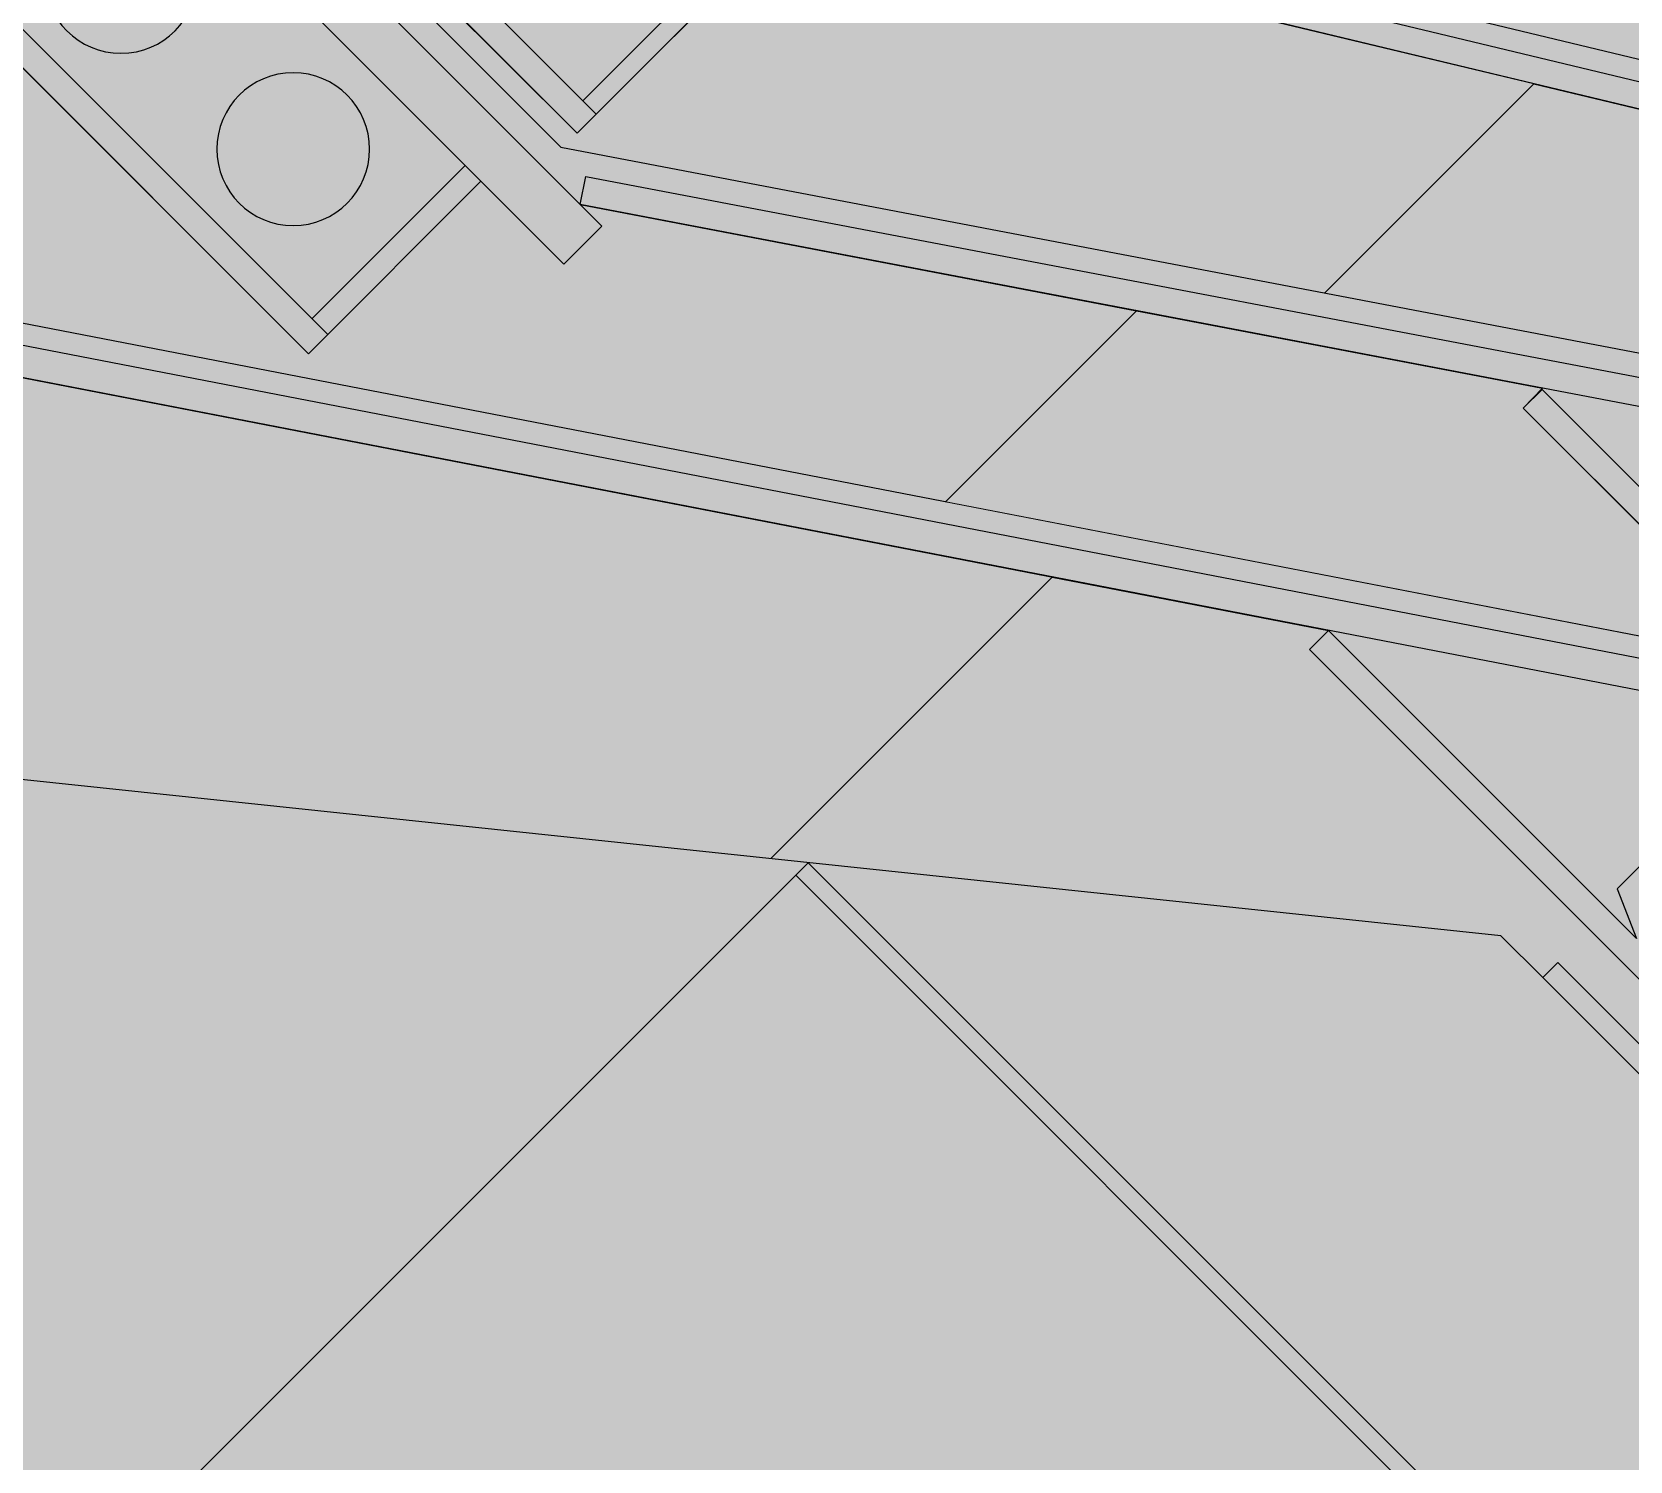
# Model space of a CAD drawing. Header units: millimetres. Extents: x -4300 to 16918, y -16722 to 12457.
# Drawn here: x 5753 to 6349, y 10875 to 11408 of the extents above; entities that cross this region are included whole.
import ezdxf
from ezdxf.enums import TextEntityAlignment as Align

# ---------------------------------------------------------------- set-up
doc = ezdxf.new("R2010")
doc.units = ezdxf.units.MM
doc.set_wipeout_variables(frame=1)
doc.layers.add('Техника KA-1300SL', color=250, linetype='Continuous')
doc.layers.add('Техника KA-1300SL Штрих', color=7, linetype='Continuous', true_color=0xffe79e)
doc.styles.add('arial', font='arial.ttf')

# ---------------------------------------------------------------- blocks, each defined once
blk = doc.blocks.new('KA-1300SL-20231013.110244')
at = {"color": 0, "linetype": 'ByBlock', "lineweight": -2, "transparency": 16777216}
blk.add_wipeout([(375.7105172820875, 2.000000000005457), (244.9999999999991, 59.09985754957415), (235, 59.09985754957415), (235, -834.9999999999927), (10800, -834.9999999999927), (10800, 2.000000000005457)], dxfattribs=at)
blk.add_wipeout([(235.0000000000001, -1100.0358827208324), (336.0986595006398, -1137.506702498634), (336.0986595006398, -1137.506702498634), (362.31247075146194, -1138.0578909556234), (383.2360157149091, -1122.256847471997), (389.87913094075793, -1096.8927640250251), (379.38748692588723, -1072.863758326202), (379.3874869258871, -1072.863758326202), (235.0000000000001, -916.4977650065041), (235.0000000000001, 65.00000000000045), (229.0000000000001, 65.00000000000773), (20, 109.99999999999363), (-136, 110.00000000000819), (-136, 110.00000000000819), (-145.56708580912846, 108.0969883127882), (-153.6776695296652, 102.67766952966804), (-159.0969883127832, 94.56708580912937), (-161.0000000000001, 85.00000000000045), (-161.0000000000001, -1210.3550608977162), (-321.8488701025344, -1238.7170565132687), (-319.7650919706647, -1250.5347495500969), (-306.3224661419662, -1248.1644519242723), (-258.5692172835551, -1518.9865840026246), (-272.01184311199177, -1521.356881627747), (-269.9280649799912, -1533.174574664466), (-136.97901832360367, -1509.7320706789028), (-138.020907389684, -1503.8232241608453), (48.24448814801883, -1470.9796093552204), (48.24448814801883, -1470.9796093552204), (113.41930336732162, -1448.8441153564472), (168.90833350553663, -1408.1169233619057), (209.564495571829, -1352.5758293910503), (231.616582181193, -1287.3727458012913), (235.0000000000001, -1248.4130571736346)], dxfattribs=at)
at = {"layer": 'Техника KA-1300SL Штрих', "transparency": 16777216}
h = blk.add_hatch(color=256, dxfattribs=at)
h.dxf.hatch_style = 1
h.set_gradient(color1=(132, 132, 132), color2=(173, 173, 173), rotation=90.00000000000003, tint=1)
h.paths.add_polyline_path([(10800, 2.000000000007276), (375.7105172820884, 2.000000000007276), (245, 59.09985754957597), (235, 59.09985754957597), (235, -834.9999999999927), (10800, -834.9999999999927)])
at = {"color": 0, "linetype": 'ByBlock', "lineweight": -2, "transparency": 16777216}
blk.add_lwpolyline([(10800, 2.000000000007276), (375.7105172820884, 2.000000000007276), (245, 59.09985754957597), (235, 59.09985754957597), (235, -834.9999999999927), (10800, -834.9999999999927)], close=True, dxfattribs=at)
blk = doc.blocks.new('KA-1300SL-20231013.094315')
at = {"color": 0, "linetype": 'ByBlock', "lineweight": -2, "transparency": 16777216}
blk.add_wipeout([(279.80263157899026, 12.500000000003638), (359.9999999999991, -119.99999999981992), (359.9999999999991, -199.9999999997617), (245, -489.9999999999018), (245, -517.9999999999945), (10509.50000000078, -517.9999999999945), (10509.50000000078, 12.500000000003638)], dxfattribs=at)
blk.add_wipeout([(244.9999999999991, -517.9999999999964), (244.9999999999991, -560.0000000000018), (125.70421493865342, -559.9999999999964), (65, -668.0926666003543), (65, -881.0000000000036), (10509.50000000078, -880.9999999999964), (10509.50000000078, -517.9999999999964)], dxfattribs=at)
blk.add_wipeout([(90.00000000000352, -926.0000000000002), (90.00000000000352, -881.0000000000005), (65.0000000000037, -881.0000000000005), (65.0000000000037, -668.092666600351), (125.70421493865791, -559.999999999993), (245.00000000000358, -560.0000000000003), (245.00000000000358, -489.9999999998986), (360.00000000000364, -199.99999999976035), (360.00000000000364, -119.99999999981833), (245.00000000000358, 70.00000000000682), (48.507810593586385, 69.99999999999955), (48.507810593586385, 69.99999999999955), (46.82894667951359, 70.14193650059565), (45.19774117923225, 70.56371680837287), (43.66049961284011, 71.2533677191484), (42.26086011804358, 72.19131190553844), (42.26086011804358, 72.19131190553844), (20.00000000000358, 90.00000000000682), (18.733192953430205, 90.00000000000682), (18.726137335721432, 159.64400130478998), (-19.268363960927672, 159.64400130478998), (-19.26836396091312, 90.00000000000682), (-19.999999999996362, 90.00000000005775), (-52.941176470540086, 28.235294117726653), (-52.941176470540086, 28.235294117726653), (-57.3411531317945, 17.663299734620978), (-59.65252830674626, 6.4479350657118175), (-59.791112170772976, -5.002290013675065), (-57.751856927508925, -16.270311042623234), (-57.751856927508925, -16.270311042623234), (25.000000000003695, -309.9999999999932), (25.000000000003695, -559.9999999999059), (-29.999999999996362, -665.0000000000003), (-29.999999999996362, -690.9999999999931), (-34.49999999998181, -691.0000000000003), (-34.49999999998181, -699.5936186135955), (-50.49999999996726, -699.5936186136099), (-50.49999999996726, -866.5068283049189), (-34.49999999998181, -866.5068283049189), (-34.49999999998181, -905.9999999999931), (-29.999999999996362, -905.9999999999931), (-29.999999999996362, -936.999999999993), (-14.986010018485104, -936.999999999993), (-14.986010018485104, -945.3962589237129), (32.992190319000656, -981.415187265295), (32.992190319000656, -981.415187265295), (43.18729272394489, -985.1595235624862), (53.848098862423456, -983.0841007545888), (61.893998382445545, -975.7886454386079), (65.0000000000037, -965.3812960495709), (65.0000000000037, -936.999999999993), (65.0000000000037, -925.9999999999932)], dxfattribs=at)
at = {"layer": 'Техника KA-1300SL Штрих', "transparency": 16777216}
h = blk.add_hatch(color=256, dxfattribs=at)
h.dxf.hatch_style = 1
edge = h.paths.add_edge_path()
edge.add_line((65, -925.9999999999927), (90, -926))
edge.add_line((90, -926), (90, -881))
edge.add_line((90, -881), (65, -881))
edge.add_line((65, -881), (65, -668.0926666003506))
edge.add_line((65, -668.0926666003506), (125.7042149386543, -559.9999999999927))
edge.add_line((125.7042149386543, -559.9999999999927), (245, -560))
edge.add_line((245, -560), (245, -489.9999999998981))
edge.add_line((245, -489.9999999998981), (360, -199.9999999997599))
edge.add_line((360, -199.9999999997599), (360, -119.9999999998181))
edge.add_line((360, -119.9999999998181), (245, 70.00000000000728))
edge.add_line((245, 70.00000000000728), (48.50781059358269, 70))
edge.add_arc((48.50781059349414, 79.9999999998529), 9.999999999852903, 231.3401917458968, 270.0000000005074, ccw=False)
edge.add_line((42.26086011804, 72.1913119055389), (20, 90.00000000000728))
edge.add_line((20, 90.00000000000728), (18.73319295342662, 90.00000000000728))
edge.add_line((18.73319295342662, 90.00000000000728), (18.72613733571779, 159.6440013047904))
edge.add_line((18.72613733571779, 159.6440013047904), (-19.26836396093131, 159.6440013047904))
edge.add_line((-19.26836396093131, 159.6440013047904), (-19.26836396091676, 90.00000000000728))
edge.add_line((-19.26836396091676, 90.00000000000728), (-20, 90.00000000005821))
edge.add_line((-20, 90.00000000005821), (-52.94117647054372, 28.23529411772688))
edge.add_arc((5.047695594839752e-11, -2.972733170736319e-12), 60.00000000004422, 151.92751306408, 195.7340106926718)
edge.add_line((-57.75185692751256, -16.27031104262278), (25, -309.9999999999927))
edge.add_line((25, -309.9999999999927), (25, -559.9999999999054))
edge.add_line((25, -559.9999999999054), (-30, -665))
edge.add_line((-30, -665), (-30, -690.9999999999927))
edge.add_line((-30, -690.9999999999927), (-34.49999999998545, -691))
edge.add_line((-34.49999999998545, -691), (-34.49999999998545, -699.593618613595))
edge.add_line((-34.49999999998545, -699.593618613595), (-50.4999999999709, -699.5936186136096))
edge.add_line((-50.4999999999709, -699.5936186136096), (-50.4999999999709, -866.5068283049186))
edge.add_line((-50.4999999999709, -866.5068283049186), (-34.49999999998545, -866.5068283049186))
edge.add_line((-34.49999999998545, -866.5068283049186), (-34.49999999998545, -905.9999999999927))
edge.add_line((-34.49999999998545, -905.9999999999927), (-30, -905.9999999999927))
edge.add_line((-30, -905.9999999999927), (-30, -936.9999999999927))
edge.add_line((-30, -936.9999999999927), (-14.98601001848874, -936.9999999999927))
edge.add_line((-14.98601001848874, -936.9999999999927), (-14.98601001848874, -945.3962589237126))
edge.add_line((-14.98601001848874, -945.3962589237126), (32.99219031899702, -981.4151872652947))
edge.add_arc((44.79891401125109, -965.0195783883411), 20.20432416071552, 234.2417739831394, 358.9741798601409)
edge.add_line((65, -965.3812960495707), (65, -936.9999999999927))
edge.add_line((65, -936.9999999999927), (65, -925.9999999999927))
edge = h.paths.add_edge_path(flags=16)
edge.add_arc((44.79891401124769, -965.0195783883355), 14.65398759069567, 0, 360)
at = {"layer": 'Техника KA-1300SL Штрих', "true_color": 0xadadad, "transparency": 16777216}
h = blk.add_hatch(color=253, dxfattribs=at)
h.dxf.hatch_style = 1
h.paths.add_polyline_path([(10509.50000000077, 12.50000000000728), (279.8026315789903, 12.50000000000728), (360, -119.9999999998181), (360, -199.9999999997599), (245, -489.9999999998981), (245, -517.9999999999927), (10509.50000000077, -517.9999999999927)])
at = {"layer": 'Техника KA-1300SL Штрих', "transparency": 16777216}
h = blk.add_hatch(color=256, dxfattribs=at)
h.dxf.hatch_style = 1
h.set_gradient(color1=(132, 132, 132), color2=(173, 173, 173), rotation=90.00000000000003, tint=1)
h.paths.add_polyline_path([(10509.50000000077, -517.9999999999927), (245, -517.9999999999927), (245, -560), (125.7042149386543, -559.9999999999927), (65, -668.0926666003506), (65, -881), (10509.50000000077, -880.9999999999927)])
at = {"color": 0, "linetype": 'ByBlock', "lineweight": -2, "transparency": 16777216}
for points in [[(245, -560), (245, -489.9999999998981), (360, -199.9999999997599), (360, -119.9999999998181), (245, 70.00000000000728)], [(10509.50000000077, -517.9999999999927), (245, -517.9999999999927), (245, -560), (125.7042149386543, -559.9999999999927), (65, -668.0926666003506), (65, -881), (10509.50000000077, -880.9999999999927), (10509.50000000077, -517.9999999999927)]]:
    blk.add_lwpolyline(points, dxfattribs=at)
blk.add_lwpolyline([(10509.50000000077, 12.50000000000728), (279.8026315789903, 12.50000000000728), (360, -119.9999999998181), (360, -199.9999999997599), (245, -489.9999999998981), (245, -517.9999999999927), (10509.50000000077, -517.9999999999927)], close=True, dxfattribs=at)
blk = doc.blocks.new('KA-1300SL-20231013.092651')
at = {"color": 0, "linetype": 'ByBlock', "lineweight": -2, "transparency": 16777216}
blk.add_wipeout([(-245.99999999999994, -1082.499999999996), (-224.00000000000006, -1082.5000000000032), (-224.00000000000006, -1027.499999999996), (-245.99999999999994, -1027.499999999996), (-245.99999999999994, -654.858484731008), (-254.40036675921863, -654.858484731008), (-51, -322.8702358642545), (-51, -350.178828904674), (51, -350.178828904674), (51, -19.999999999995907), (41.00000000000006, -19.999999999995907), (41.00000000000006, -11.999999999996135), (30.00000000000003, -12.000000000003183), (30.00000000000003, 4.092726157978177e-12), (-29.999999999999943, -3.183231456205249e-12), (-29.999999999999943, -11.999999999996135), (-40.99999999999997, -12.000000000003183), (-40.99999999999997, -19.999999999995907), (-51, -20.000000000003183), (-51, -82.99999999999591), (-60.99999999999994, -83.00000000000341), (-61.000000000029104, -304.50000000003956), (-348.9999999999999, -774.5571428571599), (-348.9999999999999, -797.03144821645), (-362, -797.0314482164644), (-362, -1028.0239318420822), (-348.9999999999999, -1028.0239318420822), (-348.9999999999999, -1062.499999999996), (-341, -1062.499999999996), (-341, -1093.499999999996), (-325.993065636183, -1093.4999999999886), (-325.993065636183, -1102.1983132971613), (-277.9795872102405, -1138.2172416387434), (-277.9795872102405, -1138.2172416387434), (-267.78842532494383, -1141.972929998276), (-257.1271256099471, -1139.898884672528), (-249.08719217912835, -1132.5965257348794), (-246.00000000000006, -1122.1833504230267), (-245.99999999999994, -1122.1833504230267), (-245.99999999999994, -1093.499999999996)], dxfattribs=at)
blk.add_wipeout([(-214.3569621794013, -589.4999999999982), (-51, -322.8702358642586), (-51, -350.1788289046781), (51.00000000000091, -350.1788289046781), (51.00000000000091, -83), (10078.999999999996, -83), (10078.999999999996, -589.4999999999982)], dxfattribs=at)
for points in [[(41, -19.99999999998909), (41, -350.1788289046744)], [(-51, -82.99999999998909), (-51, -350.1788289046744), (51, -350.1788289046744), (51, -82.99999999998909)], [(-41, -343.1690727230161), (41, -343.1690727230161)]]:
    blk.add_lwpolyline(points, dxfattribs=at)
blk.add_wipeout([(-214.3569621794004, -589.4999999999945), (-254.40036675921874, -654.8584847310067), (-246.0000000000009, -654.8584847310067), (-246.0000000000009, -1027.4999999999945), (10079, -1027.4999999999945), (10079, -589.4999999999945)], dxfattribs=at)
at = {"layer": 'Техника KA-1300SL Штрих', "transparency": 16777216}
h = blk.add_hatch(color=256, dxfattribs=at)
h.dxf.hatch_style = 1
edge = h.paths.add_edge_path()
edge.add_line((-246, -1093.499999999996), (-246, -1082.499999999996))
edge.add_line((-246, -1082.499999999996), (-224, -1082.500000000004))
edge.add_line((-224, -1082.500000000004), (-224, -1027.499999999996))
edge.add_line((-224, -1027.499999999996), (-246, -1027.499999999996))
edge.add_line((-246, -1027.499999999996), (-246, -654.8584847310085))
edge.add_line((-246, -654.8584847310085), (-254.4003667592187, -654.8584847310085))
edge.add_line((-254.4003667592187, -654.8584847310085), (-51, -322.8702358642549))
edge.add_line((-51, -322.8702358642549), (-51, -350.1788289046744))
edge.add_line((-51, -350.1788289046744), (51, -350.1788289046744))
edge.add_line((51, -350.1788289046744), (51, -19.99999999999636))
edge.add_line((51, -19.99999999999636), (41, -19.99999999999636))
edge.add_line((41, -19.99999999999636), (41, -11.99999999999636))
edge.add_line((41, -11.99999999999636), (30, -12.00000000000364))
edge.add_line((30, -12.00000000000364), (30, 3.637978807091713e-12))
edge.add_line((30, 3.637978807091713e-12), (-30, -3.637978807091713e-12))
edge.add_line((-30, -3.637978807091713e-12), (-30, -11.99999999999636))
edge.add_line((-30, -11.99999999999636), (-41, -12.00000000000364))
edge.add_line((-41, -12.00000000000364), (-41, -19.99999999999636))
edge.add_line((-41, -19.99999999999636), (-51, -20.00000000000364))
edge.add_line((-51, -20.00000000000364), (-51, -82.99999999999636))
edge.add_line((-51, -82.99999999999636), (-61, -83.00000000000364))
edge.add_line((-61, -83.00000000000364), (-61.0000000000291, -304.50000000004))
edge.add_line((-61.0000000000291, -304.50000000004), (-349, -774.5571428571602))
edge.add_line((-349, -774.5571428571602), (-349, -797.0314482164504))
edge.add_line((-349, -797.0314482164504), (-362, -797.0314482164649))
edge.add_line((-362, -797.0314482164649), (-362, -1028.023931842083))
edge.add_line((-362, -1028.023931842083), (-349, -1028.023931842083))
edge.add_line((-349, -1028.023931842083), (-349, -1062.499999999996))
edge.add_line((-349, -1062.499999999996), (-341, -1062.499999999996))
edge.add_line((-341, -1062.499999999996), (-341, -1093.499999999996))
edge.add_line((-341, -1093.499999999996), (-325.993065636183, -1093.499999999989))
edge.add_line((-325.993065636183, -1093.499999999989), (-325.993065636183, -1102.198313297162))
edge.add_line((-325.993065636183, -1102.198313297162), (-277.9795872102404, -1138.217241638744))
edge.add_arc((-266.1671173385524, -1121.868626142309), 20.16957295333278, 234.1505183002992, 359.1059253025603)
edge.add_line((-246, -1122.183350423027), (-246, -1093.499999999996))
edge = h.paths.add_edge_path(flags=16)
edge.add_arc((-266.1671173385548, -1121.868626142306), 14.61327394050578, 0, 360)
at = {"layer": 'Техника KA-1300SL Штрих', "true_color": 0xadadad, "transparency": 16777216}
h = blk.add_hatch(color=253, dxfattribs=at)
h.dxf.hatch_style = 1
h.paths.add_polyline_path([(10079, -589.4999999999964), (-214.3569621794013, -589.4999999999964), (-51, -322.8702358642549), (-51, -350.1788289046744), (51, -350.1788289046744), (51, -82.99999999999636), (10079, -82.99999999999636)])
at = {"layer": 'Техника KA-1300SL Штрих', "transparency": 16777216}
h = blk.add_hatch(color=256, dxfattribs=at)
h.dxf.hatch_style = 1
h.set_gradient(color1=(132, 132, 132), color2=(173, 173, 173), rotation=90.00000000000003, tint=1)
h.paths.add_polyline_path([(10079, -589.4999999999964), (-214.3569621794013, -589.4999999999964), (-254.4003667592187, -654.8584847310085), (-246, -654.8584847310085), (-246, -1027.499999999996), (10079, -1027.499999999996)])
at = {"color": 0, "linetype": 'ByBlock', "lineweight": -2, "transparency": 16777216}
for points in [[(-254.4003667592187, -654.8584847310085), (-51, -322.8702358642549), (-51, -350.1788289046744), (51, -350.1788289046744), (51, -19.99999999999636), (41, -19.99999999999636), (41, -11.99999999999636), (30, -12.00000000000364), (30, 3.637978807091713e-12), (-30, -3.637978807091713e-12), (-30, -11.99999999999636), (-41, -12.00000000000364), (-41, -19.99999999999636), (-51, -20.00000000000364), (-51, -82.99999999999636), (-61, -83.00000000000364), (-61.0000000000291, -304.50000000004), (-349, -774.5571428571602)], [(10079, -589.4999999999964), (-214.3569621794013, -589.4999999999964), (-51, -322.8702358642549), (-51, -350.1788289046744), (51, -350.1788289046744), (51, -82.99999999999636), (10079, -82.99999999999636), (10079, -589.4999999999964)], [(10079, -589.4999999999964), (-214.3569621794013, -589.4999999999964), (-254.4003667592187, -654.8584847310085), (-246, -654.8584847310085), (-246, -1027.499999999996), (10079, -1027.499999999996), (10079, -589.4999999999964)]]:
    blk.add_lwpolyline(points, dxfattribs=at)
blk.add_lwpolyline([(-59.53414965351112, -317.6417105226865), (-339.5315763047984, -774.6615747367614), (-331.0021882930305, -779.8872887405814), (-51, -322.8702358642549)], close=True, dxfattribs=at)
blk = doc.blocks.new('KA-1300SL-20231012.174536')
at = {"color": 0, "linetype": 'ByBlock', "lineweight": -2, "transparency": 16777216}
blk.add_wipeout([(513.1021025695081, 1000.7146555162308), (523, 971.5302959176679), (523, 961.5302959177116), (425, 961.5302959177116), (425, 724.7146555162308), (334.04916004608094, 724.7146555162308), (334.04916004608094, 681.0263868346065), (314.00000000001364, 681.0263868346065), (314.00042148483044, 692.3662219825619), (195.30489175606635, 517.7146555162308), (10323.992989593067, 517.7146555162308), (10323.992989593067, 1000.7146555162308)], dxfattribs=at)
blk.add_wipeout([(195.30489175606635, 517.7146555162344), (108.66031311977713, 390.22365885254476), (118.99999999999909, 390.0174349347708), (118.99999999999909, -57.285344483765584), (141, -57.28534448377286), (141, -2.2853444837655843), (10323.992989593067, -2.2853444837655843), (10323.992989593067, 517.7146555162344)], dxfattribs=at)
blk.add_wipeout([(522.9999999999995, 961.5302959177134), (522.9999999999995, 971.5302959176702), (513.1021025695077, 1000.7146555162335), (475.28679400427745, 1112.2146555162326), (313.99999999999955, 1112.2146555162326), (313.99999999999955, 1000.7146555162335), (304, 1000.7146555162258), (304, 712.7146555162471), (24, 300.7146555162253), (24, 272.71465551623214), (16, 272.7146555162253), (16, 257.3820679632704), (0, 257.3820679632631), (0, 0), (16, 0), (16, -37.2853444837674), (24, -37.2853444837674), (24, -68.2853444837674), (40.05920966938629, -68.2853444837674), (40.05920966938629, -78.4826357429115), (88.03741000685841, -114.50156408449766), (88.03741000685841, -114.50156408449766), (98.22918600531102, -118.25884260131261), (108.89252556521387, -116.1893911556972), (116.93901714718731, -108.89258273853557), (120.03816407018121, -98.48178410417404), (120.03816407018121, -98.48178410417268), (120.03816407018121, -70.50625993681024), (119, -68.2853444837674), (119, -57.28534448376786), (119, -57.28534448376786), (119, 390.01743493476897), (108.66031311977713, 390.2236588525443), (314.00042148483044, 692.3662219825637), (314.000000000015, 681.0263868346087), (334.0491600460814, 681.0263868346087), (334.0491600460814, 724.7146555162321), (425, 724.7146555162321), (425, 961.5302959177134)], dxfattribs=at)
at = {"layer": 'Техника KA-1300SL Штрих', "transparency": 16777216}
h = blk.add_hatch(color=256, dxfattribs=at)
h.dxf.hatch_style = 1
edge = h.paths.add_edge_path()
edge.add_line((425, 724.7146555162326), (425, 961.5302959177134))
edge.add_line((425, 961.5302959177134), (523, 961.5302959177134))
edge.add_line((523, 961.5302959177134), (523, 971.5302959176697))
edge.add_line((523, 971.5302959176697), (513.1021025695081, 1000.714655516233))
edge.add_line((513.1021025695081, 1000.714655516233), (475.2867940042779, 1112.214655516233))
edge.add_line((475.2867940042779, 1112.214655516233), (314, 1112.214655516233))
edge.add_line((314, 1112.214655516233), (314, 1000.714655516233))
edge.add_line((314, 1000.714655516233), (304, 1000.714655516225))
edge.add_line((304, 1000.714655516225), (304, 712.7146555162471))
edge.add_line((304, 712.7146555162471), (24, 300.7146555162253))
edge.add_line((24, 300.7146555162253), (24, 272.7146555162326))
edge.add_line((24, 272.7146555162326), (16, 272.7146555162253))
edge.add_line((16, 272.7146555162253), (16, 257.3820679632699))
edge.add_line((16, 257.3820679632699), (0, 257.3820679632627))
edge.add_line((0, 257.3820679632627), (0, 0))
edge.add_line((0, 0), (16, 0))
edge.add_line((16, 0), (16, -37.2853444837674))
edge.add_line((16, -37.2853444837674), (24, -37.2853444837674))
edge.add_line((24, -37.2853444837674), (24, -68.2853444837674))
edge.add_line((24, -68.2853444837674), (40.0592096693872, -68.2853444837674))
edge.add_line((40.0592096693872, -68.2853444837674), (40.0592096693872, -78.48263574291195))
edge.add_line((40.0592096693872, -78.48263574291195), (88.03741000685841, -114.5015640844977))
edge.add_arc((99.8573506186429, -98.14092783476426), 20.1836917971466, 234.1533132396994, 359.0323596761232)
edge.add_line((120.0381640701817, -98.48178410417313), (120.0381640701817, -70.50625993681024))
edge.add_line((120.0381640701817, -70.50625993681024), (119, -68.2853444837674))
edge.add_line((119, -68.2853444837674), (119, -57.2853444837674))
edge.add_line((119, -57.2853444837674), (119, 390.017434934769))
edge.add_line((119, 390.017434934769), (108.6603131197771, 390.2236588525448))
edge.add_line((108.6603131197771, 390.2236588525448), (314.0004214848304, 692.3662219825637))
edge.add_line((314.0004214848304, 692.3662219825637), (314.0000000000146, 681.0263868346083))
edge.add_line((314.0000000000146, 681.0263868346083), (334.0491600460809, 681.0263868346083))
edge.add_line((334.0491600460809, 681.0263868346083), (334.0491600460809, 724.7146555162326))
edge.add_line((334.0491600460809, 724.7146555162326), (425, 724.7146555162326))
edge = h.paths.add_edge_path(flags=16)
edge.add_arc((99.8573506186367, -98.14092783477099), 14.8149962347785, 0, 360)
at = {"layer": 'Техника KA-1300SL Штрих', "true_color": 0xadadad, "transparency": 16777216}
h = blk.add_hatch(color=253, dxfattribs=at)
h.dxf.hatch_style = 1
h.paths.add_polyline_path([(10323.99298959305, 1000.714655516233), (513.1021025695081, 1000.714655516233), (523, 971.5302959176697), (523, 961.5302959177134), (425, 961.5302959177134), (425, 724.7146555162326), (334.0491600460809, 724.7146555162326), (334.0491600460809, 681.0263868346083), (314.0000000000146, 681.0263868346083), (314.0004214848304, 692.3662219825637), (195.3048917560664, 517.7146555162326), (10323.99298959305, 517.7146555162326)])
at = {"layer": 'Техника KA-1300SL Штрих', "transparency": 16777216}
h = blk.add_hatch(color=256, dxfattribs=at)
h.dxf.hatch_style = 1
h.set_gradient(color1=(132, 132, 132), color2=(173, 173, 173), rotation=90.00000000000003, tint=1)
h.paths.add_polyline_path([(10323.99298959305, 517.7146555162326), (195.3048917560664, 517.7146555162326), (108.6603131197771, 390.2236588525448), (119, 390.017434934769), (119, -57.2853444837674), (141, -57.28534448377468), (141, -2.285344483767403), (10323.99298959305, -2.285344483767403)])
at = {"color": 0, "linetype": 'ByBlock', "lineweight": -2, "transparency": 16777216}
blk.add_line((10235.24991187568, 517.7146555162326), (195.3048917560664, 517.7146555162326), dxfattribs=at)
for points in [[(425, 724.7146555162326), (425, 961.5302959177134), (523, 961.5302959177134), (523, 971.5302959176697), (513.1021025695081, 1000.714655516233), (475.2867940042779, 1112.214655516233), (314, 1112.214655516233), (314, 1000.714655516233), (304, 1000.714655516225), (304, 712.7146555162471), (24, 300.7146555162253)], [(334.0491600460809, 1106.049741265317), (334.0491600460809, 724.7146555162326)], [(425, 961.5302959177134), (425, 1096.044875371408), (414.8483563184855, 1096.044875371408), (414.8483563184855, 724.7146555162326)], [(10323.99298959305, 1000.714655516233), (513.1021025695081, 1000.714655516233), (523, 971.5302959176697), (523, 961.5302959177134), (425, 961.5302959177134), (425, 724.7146555162326), (334.0491600460809, 724.7146555162326), (334.0491600460809, 681.0263868346083), (314.0000000000146, 681.0263868346083), (314.0004214848304, 692.3662219825637), (195.3048917560664, 517.7146555162326), (10323.99298959305, 517.7146555162326), (10323.99298959305, 1000.714655516233)], [(314, 1000.714655516233), (314.0000000000146, 681.0263868346083), (334.0491600460809, 681.0263868346083), (334.0491600460809, 724.7146555162326)], [(414.8483563184855, 733.033344876887), (334.0491600460809, 733.033344876887)], [(10323.99298959305, 517.7146555162326), (195.3048917560664, 517.7146555162326), (108.6603131197771, 390.2236588525448), (119, 390.017434934769), (119, -57.2853444837674), (141, -57.28534448377468), (141, -2.285344483767403), (10323.99298959305, -2.285344483767403), (10323.99298959305, 517.7146555162326)], [(119, -57.2853444837674), (119, 390.017434934769), (109.0820801693772, 390.017434934769), (109.0820801693772, 154.0458288779409), (112.208404946723, 154.0458288779409), (112.208404946723, -68.2853444837674)]]:
    blk.add_lwpolyline(points, dxfattribs=at)
blk.add_lwpolyline([(119, -57.2853444837674, 3.642919299551295e-17), (119, 390.017434934769), (108.6603131197771, 390.2236588525448), (314.0004214848304, 692.3662219825637), (314.0000000000146, 681.0263868346083), (334.0491600460809, 681.0263868346083), (334.0491600460809, 724.7146555162326), (425, 724.7146555162326)], format="xyb", dxfattribs=at)
blk.add_lwpolyline([(305.1105440631218, 698.4079010304013), (25.10835577010585, 286.4056890589345), (33.99823319182906, 280.3640100111079), (314.0004214848304, 692.3662219825637)], close=True, dxfattribs=at)
for centre in [(375.0750930751965, 873.5637812490568), (375.0750930751965, 782.7085109569853)]:
    blk.add_circle(centre, 28.50277299191857, dxfattribs=at)
blk = doc.blocks.new('KA-1300SL-20231012.171958')
at = {"color": 0, "linetype": 'ByBlock', "lineweight": -2, "transparency": 16777216}
blk.add_wipeout([(51.023603454973454, -259.3962660380803), (50.999999999991815, -259.3962660380803), (50.999999999991815, -350.00926830455865), (-51.000000000008185, -350.00926830455865), (-51.000000000008185, -82.99999999999818), (-9729.00000000003, -82.99999999999818), (-9729.00000000003, -638.4999999999982), (307.2251799056812, -638.4999999999982)], dxfattribs=at)
blk.add_wipeout([(366.0124721949296, -725.4880752691279), (355.9999999999909, -725.4880752691279), (355.9999999999909, -1148.5000000000036), (-9729.00000000003, -1148.5000000000036), (-9729.00000000003, -638.5000000000018), (307.2251799056812, -638.5000000000018)], dxfattribs=at)
blk.add_wipeout([(50.999999999999886, -259.39626603808233), (51.02360345498147, -259.39626603808233), (366.0124721949394, -725.4880752691242), (355.99999999999955, -725.4880752691242), (355.99999999999955, -1148.5), (333.9999999999998, -1148.5), (333.9999999999998, -1203.5), (355.99999999999955, -1203.5), (355.99999999999955, -1214.5), (450.9999999999998, -1214.5), (450.9999999999998, -1183.5), (458.9999999999999, -1183.5), (458.9999999999999, -1145.7917333615915), (475, -1145.7917333615987), (475, -857.791043613528), (458.9999999999999, -857.791043613528), (458.9999999999999, -843.5), (450.9999999999998, -843.5), (450.9999999999998, -815.5000000000073), (60.99999999999983, -238.49999999999977), (60.99999999999983, -83), (50.999999999999886, -83), (50.999999999999886, -20.000000000000227), (40.999999999999886, -20.000000000000227), (40.999999999999886, -12), (30, -12), (30, 0), (-30.000000000000227, 0), (-30.000000000000227, -12), (-41, -12), (-41, -20.000000000000227), (-51, -20.000000000000227), (-51, -350.00926830455865), (50.999999999999886, -350.00926830455865)], dxfattribs=at)
at = {"layer": 'Техника KA-1300SL Штрих', "transparency": 16777216}
h = blk.add_hatch(color=256, dxfattribs=at)
h.dxf.hatch_style = 1
h.paths.add_polyline_path([(51, -350.0092683045586), (51, -259.3962660380821), (51.02360345498892, -259.3962660380821), (366.0124721949396, -725.4880752691242), (356, -725.4880752691242), (356, -1148.5), (334, -1148.5), (334, -1203.5), (356, -1203.5), (356, -1214.5), (451, -1214.5), (451, -1183.5), (459, -1183.5), (459, -1145.791733361591), (475, -1145.791733361599), (475, -857.791043613528), (459, -857.791043613528), (459, -843.5), (451, -843.5), (451, -815.5000000000073), (61, -238.5), (61, -83), (51, -83), (51, -20), (41, -20), (41, -12), (30, -12), (30, 0), (-30, 0), (-30, -12), (-41, -12), (-41, -20), (-51, -20), (-51, -350.0092683045586)])
at = {"layer": 'Техника KA-1300SL Штрих', "true_color": 0xadadad, "transparency": 16777216}
h = blk.add_hatch(color=253, dxfattribs=at)
h.dxf.hatch_style = 1
h.paths.add_polyline_path([(307.225179905683, -638.5), (51.02360345498892, -259.3962660380821), (51, -259.3962660380821), (51, -350.0092683045586), (-51, -350.0092683045586), (-51, -83), (-9729.00000000003, -83), (-9729.00000000003, -638.5)])
at = {"layer": 'Техника KA-1300SL Штрих', "transparency": 16777216}
h = blk.add_hatch(color=256, dxfattribs=at)
h.dxf.hatch_style = 1
h.set_gradient(color1=(132, 132, 132), color2=(173, 173, 173), rotation=90.00000000000003, tint=1)
h.paths.add_polyline_path([(307.225179905683, -638.5), (366.0124721949396, -725.4880752691242), (356, -725.4880752691242), (356, -1148.5), (-9729.00000000003, -1148.5), (-9729.00000000003, -638.5)])
at = {"color": 0, "linetype": 'ByBlock', "lineweight": -2, "transparency": 16777216}
for points in [[(51, -350.0092683045586), (51, -259.3962660380821), (51.02360345498892, -259.3962660380821), (366.0124721949396, -725.4880752691242), (356, -725.4880752691242), (356, -1148.5)], [(451, -815.5000000000073), (61, -238.5), (61, -83), (51, -83), (51, -20), (41, -20), (41, -12), (30, -12), (30, 0), (-30, 0), (-30, -12), (-41, -12), (-41, -20), (-51, -20), (-51, -350.0092683045586), (51, -350.0092683045586)], [(307.225179905683, -638.5), (366.0124721949396, -725.4880752691242), (356, -725.4880752691242), (356, -1148.5), (-9729.00000000003, -1148.5), (-9729.00000000003, -638.5), (307.225179905683, -638.5)], [(440.9979300992854, -831.5557162733907), (440.9979300992854, -888.035395765386), (433.0074430577952, -869.7613459309723), (374.0224791135115, -869.7613459309723), (366.0319920720067, -888.0031947965472), (366.0319920720067, -725.4880752691242), (356, -725.4880752691242), (356, -1203.5)]]:
    blk.add_lwpolyline(points, dxfattribs=at)
for points in [[(307.225179905683, -638.5), (51.02360345498892, -259.3962660380821), (51, -259.3962660380821), (51, -350.0092683045586), (-51, -350.0092683045586), (-51, -83), (-9729.00000000003, -83), (-9729.00000000003, -638.5)], [(60.94002724958409, -252.6946612230095), (448.6462196825014, -826.3869361405923), (438.7297958879062, -833.0885409556649), (51.02360345498892, -259.3962660380821)]]:
    blk.add_lwpolyline(points, close=True, dxfattribs=at)
blk = doc.blocks.new('KA-1300SL-20231012.163232')
at = {"color": 0, "linetype": 'ByBlock', "lineweight": -2, "transparency": 16777216}
blk.add_wipeout([(6141.000000000004, -1015.9999999999964), (6141.000000000004, -1175), (6141.000000000004, -1175), (6149.278623646296, -1216.8642895451194), (6172.866183984086, -1252.428054052063), (6208.213058474819, -1276.3394072620213), (6249.999999999918, -1284.999999999989), (6249.999999999918, -1284.9999999999964), (6335.000000000002, -1284.9999999999964), (6335.000000000002, -1306.9999999999964), (6400, -1306.9999999999964), (6400, -1300.9999999999964), (6416.000000000004, -1300.9999999999964), (6416.000000000004, -1294.9328237379377), (7053.007828440112, -1096.834797898653), (7053.007828440112, -1096.834797898653), (7110.321185552826, -1092.2321633334868), (7165.705115485345, -1076.7846569425128), (7217.126968617889, -1051.0592187755028), (7262.699507797977, -1015.9999999999964), (10359.999999999996, -1015.9999999999964), (10359.999999999996, -1021.9999999999927), (10370, -1021.9999999999927), (10369.999999999985, -1031.9999999999964), (10679.546511130826, -1169.5389306576544), (10679.546511130826, -1169.5389306576544), (10695.350358916854, -1174.5553398207048), (10711.870218564658, -1175.9766782574843), (10728.298669920023, -1173.733477018246), (10743.832760475478, -1167.9353741948908), (10836.179166177113, -1121.2585032211427), (10836.179166177113, -1121.2585032211427), (10868.35881461046, -1107.2913028938929), (10901.948900709289, -1097.1760384806803), (10936.49013137995, -1091.0510207637963), (10971.510208080348, -1089), (10971.510208080348, -1088.9999999999964), (11050, -1088.9999999999964), (11050, -1081.9999999999964), (11060.000000000007, -1081.9999999999964), (11060.000000000007, -1050.9999999999964), (11068, -1050.9999999999964), (11068, -700.9999999999964), (11060.000000000007, -700.9999999999964), (11060.000000000007, -678.9999999999964), (10687.808393047872, -219.00934730531662), (10687.808393047872, -219.00934730531662), (10680.188714012926, -207.75730666032177), (10674.583395209775, -195.37795577316137), (10671.154174545456, -182.2284929359339), (10670, -168.68833753095896), (10670, -168.68833753095169), (10670, 115.5), (10660.000000000007, 115.5), (10660.000000000007, 178.50000000000364), (10650, 178.50000000000364), (10650, 186.50000000000364), (10639.000000000004, 186.50000000000364), (10639.000000000004, 198.5), (10635.550000000003, 198.5), (10635.550000000003, 220.22237008100637), (10631.605029259466, 222.5), (10586.394970740526, 222.5), (10582.45, 220.22237008100637), (10582.45, 198.5), (10579.000000000004, 198.5), (10579.000000000004, 186.50000000000364), (10568.000000000004, 186.50000000000364), (10568.000000000004, 178.50000000000364), (10558.000000000004, 178.50000000000364), (10557.999999999985, 176.21389592603373), (10523.134449799054, 237.97150643088025), (10523.150695559732, 292.2225395143905), (10508.19966037454, 307.2010133175427), (10488.220919109535, 307.1770245816042), (10473.283455836503, 292.2013203288261), (10473.283455836503, 265.99094094831526), (10473.283455836503, 265.99094094831526), (10455.64356971496, 260.93737996862546), (10441.014683939607, 249.86038751000524), (10431.36704060957, 234.25183091008876), (10428, 216.2138959259937), (10428, 115.5), (8284.28041805368, 115.5), (8284.280605395837, 128.37246061161932), (8349.112406844208, 163.2890171407671), (8349.138448903606, 188.22760911810838), (8334.170194165104, 203.20104459227514), (8259.362083705713, 203.1915399094396), (8259.357946447191, 268.44944099452914), (8259.357946447191, 268.44944099452914), (8256.600753926254, 273.2662005697239), (8251.389130549745, 275.17467251977723), (8246.173355570358, 273.2775761155244), (8243.405660144355, 268.4668437979235), (8243.405660144359, 268.4668437979235), (8243.372849573268, 166.28159936727388), (8110.730471274514, 166.3168871272428), (8110.729729190483, 115.5), (7257.999999999998, 115.5), (7257.999999999998, 190.94260530158863), (7241.999999999998, 190.94260530158863), (7241.999999999998, 115.5), (5513.600000000004, 115.5), (5513.600000000017, 250.5000000000291), (5513.600000000017, 250.5000000000291), (5509.6166522241565, 260.11665222417287), (5500.00000000002, 264.1000000000495), (5490.383347775876, 260.1166522241874), (5486.400000000003, 250.50000000005093), (5486.400000000011, 250.50000000005093), (5486.400000000011, 115.5), (5113.600000000004, 115.5), (5113.600000000017, 250.5000000000291), (5113.600000000017, 250.5000000000291), (5109.616652224166, 260.1166522241765), (5100.0000000000255, 264.1000000000531), (5090.383347775874, 260.11665222419833), (5086.400000000003, 250.50000000006185), (5086.400000000011, 250.50000000005093), (5086.400000000011, 115.5), (2158.0000000000036, 115.5), (2158.0000000000036, 190.94260530158863), (2142.0000000000036, 190.94260530158863), (2142.0000000000036, 115.5), (1122.8009270858438, 115.5), (1122.8009270858438, 135.50000000000364), (746.5419015504922, 150.12911659531164), (210.00000000000182, 170), (210.00000000000182, 180.00000000000728), (200.00000000000182, 180.00000000000728), (200.00000000000182, 170), (9.199974000517614, 179.76473647073726), (9.199974000517614, 179.76473647073726), (-51.73916259884572, 172.40376751591612), (-106.66160590109575, 144.99414411205726), (-149.18048221354002, 100.72330279909875), (-174.35131572202044, 44.73945357525008), (-179.24701643031403, -16.447100078345102), (-163.29826840524402, -75.72103760457685), (-145.79074917956314, -105.57015418033916), (-5.000000000001819, -299.99999999999636), (-5.000000000001819, -309.99999999999636), (472.00000000000364, -997.4411764705837), (482.00000000000364, -997.4411764705837), (482.00000000000364, -1025.9999999999964), (490.0000000000018, -1025.9999999999964), (490.0000000000018, -1015.9999999995562)], dxfattribs=at)
at = {"layer": 'Техника KA-1300SL Штрих', "transparency": 16777216}
h = blk.add_hatch(color=256, dxfattribs=at)
h.dxf.hatch_style = 1
edge = h.paths.add_edge_path()
edge.add_line((490, -1015.999999999556), (6141, -1016))
edge.add_line((6141, -1016), (6141, -1175))
edge.add_arc((6251.007881896632, -1174.99673521152), 110.007881945078, 180.0017004108944, 269.47505409767)
edge.add_line((6249.999999999913, -1285), (6335, -1285))
edge.add_line((6335, -1285), (6335, -1307))
edge.add_line((6335, -1307), (6400, -1307))
edge.add_line((6400, -1307), (6400, -1301))
edge.add_line((6400, -1301), (6416, -1301))
edge.add_line((6416, -1301), (6416, -1294.932823737938))
edge.add_line((6416, -1294.932823737938), (7053.00782844011, -1096.834797898657))
edge.add_arc((7057.749773973964, -796.7402027514759), 300.132057741249, 269.0947159304713, 313.0679466455272)
edge.add_line((7262.699507797974, -1016), (10360, -1016))
edge.add_line((10360, -1016), (10360, -1022))
edge.add_line((10360, -1022), (10370, -1022))
edge.add_line((10370, -1022), (10369.99999999999, -1032))
edge.add_line((10369.99999999999, -1032), (10679.54651113082, -1169.538930657654))
edge.add_arc((10710.00000000002, -1101.000000000447), 74.99999999959927, 246.0432760027082, 296.814503699126)
edge.add_line((10743.83276047547, -1167.935374194894), (10836.17916617711, -1121.258503221143))
edge.add_arc((10971.51020808035, -1388.999999999998), 299.9999999999985, 90, 116.8145036992783, ccw=False)
edge.add_line((10971.51020808035, -1089), (11050, -1089))
edge.add_line((11050, -1089), (11050, -1082))
edge.add_line((11050, -1082), (11060, -1082))
edge.add_line((11060, -1082), (11060, -1051))
edge.add_line((11060, -1051), (11068, -1051))
edge.add_line((11068, -1051), (11068, -701))
edge.add_line((11068, -701), (11060, -701))
edge.add_line((11060, -701), (11060, -678.9999999999927))
edge.add_line((11060, -678.9999999999927), (10687.80839304787, -219.0093473053203))
edge.add_arc((10750.00000000001, -168.6883375309557), 80.00000000000541, 179.9999999999998, 218.9773131019947, ccw=False)
edge.add_line((10670, -168.6883375309553), (10670, 115.5))
edge.add_line((10670, 115.5), (10660, 115.5))
edge.add_line((10660, 115.5), (10660, 178.5))
edge.add_line((10660, 178.5), (10650, 178.5))
edge.add_line((10650, 178.5), (10650, 186.5))
edge.add_line((10650, 186.5), (10639, 186.5))
edge.add_line((10639, 186.5), (10639, 198.5))
edge.add_line((10639, 198.5), (10635.55, 198.5))
edge.add_line((10635.55, 198.5), (10635.55, 220.2223700810064))
edge.add_line((10635.55, 220.2223700810064), (10631.60502925946, 222.5))
edge.add_line((10631.60502925946, 222.5), (10586.39497074053, 222.5))
edge.add_line((10586.39497074053, 222.5), (10582.45, 220.2223700810064))
edge.add_line((10582.45, 220.2223700810064), (10582.45, 198.5))
edge.add_line((10582.45, 198.5), (10579, 198.5))
edge.add_line((10579, 198.5), (10579, 186.5))
edge.add_line((10579, 186.5), (10568, 186.5))
edge.add_line((10568, 186.5), (10568, 178.5))
edge.add_line((10568, 178.5), (10558, 178.5))
edge.add_line((10558, 178.5), (10557.99999999999, 176.2138959260337))
edge.add_line((10557.99999999999, 176.2138959260337), (10523.13444979905, 237.9715064308766))
edge.add_line((10523.13444979905, 237.9715064308766), (10523.15069555973, 292.2225395143905))
edge.add_line((10523.15069555973, 292.2225395143905), (10508.19966037454, 307.2010133175354))
edge.add_line((10508.19966037454, 307.2010133175354), (10488.22091910953, 307.1770245816006))
edge.add_line((10488.22091910953, 307.1770245816006), (10473.2834558365, 292.2013203288225))
edge.add_line((10473.2834558365, 292.2013203288225), (10473.2834558365, 265.9909409483153))
edge.add_arc((10478, 216.213895925998), 50.00000000000054, 95.41280930185778, 180.0000000000007)
edge.add_line((10428, 216.2138959259973), (10428, 115.5))
edge.add_line((10428, 115.5), (8284.280418053677, 115.5))
edge.add_line((8284.280418053677, 115.5), (8284.280605395834, 128.3724606116157))
edge.add_line((8284.280605395834, 128.3724606116157), (8349.112406844208, 163.2890171407635))
edge.add_line((8349.112406844208, 163.2890171407635), (8349.138448903606, 188.2276091181047))
edge.add_line((8349.138448903606, 188.2276091181047), (8334.170194165104, 203.2010445922715))
edge.add_line((8334.170194165104, 203.2010445922715), (8259.36208370571, 203.191539909436))
edge.add_line((8259.36208370571, 203.191539909436), (8259.357946447191, 268.4494409945255))
edge.add_arc((8251.380300294737, 267.080415926539), 8.094261409822689, 9.737545492844337, 170.1374433618323)
edge.add_line((8243.405660144359, 268.4668437979199), (8243.372849573265, 166.2815993672702))
edge.add_line((8243.372849573265, 166.2815993672702), (8110.73047127451, 166.3168871272428))
edge.add_line((8110.73047127451, 166.3168871272428), (8110.729729190483, 115.5))
edge.add_line((8110.729729190483, 115.5), (7258, 115.5))
edge.add_line((7258, 115.5), (7258, 190.942605301585))
edge.add_line((7258, 190.942605301585), (7242, 190.942605301585))
edge.add_line((7242, 190.942605301585), (7242, 115.5))
edge.add_line((7242, 115.5), (5513.600000000006, 115.5))
edge.add_line((5513.600000000006, 115.5), (5513.600000000013, 250.5000000000291))
edge.add_arc((5500.000000000011, 250.5000000000364), 13.60000000000218, 359.9999999999694, 539.9999999999694)
edge.add_line((5486.400000000009, 250.5000000000437), (5486.400000000009, 115.5))
edge.add_line((5486.400000000009, 115.5), (5113.600000000006, 115.5))
edge.add_line((5113.600000000006, 115.5), (5113.600000000013, 250.5000000000291))
edge.add_arc((5100.000000000011, 250.50000000004), 13.60000000000218, 359.999999999954, 539.9999999999541)
edge.add_line((5086.400000000009, 250.5000000000509), (5086.400000000009, 115.5))
edge.add_line((5086.400000000009, 115.5), (2158, 115.5))
edge.add_line((2158, 115.5), (2158, 190.942605301585))
edge.add_line((2158, 190.942605301585), (2142, 190.942605301585))
edge.add_line((2142, 190.942605301585), (2142, 115.5))
edge.add_line((2142, 115.5), (1122.800927085846, 115.5))
edge.add_line((1122.800927085846, 115.5), (1122.800927085846, 135.5))
edge.add_line((1122.800927085846, 135.5), (746.5419015504885, 150.129116595308))
edge.add_line((746.5419015504885, 150.129116595308), (210, 170))
edge.add_line((210, 170), (210, 180))
edge.add_line((210, 180), (200, 180))
edge.add_line((200, 180), (200, 170))
edge.add_line((200, 170), (9.199974000515795, 179.76473647073))
edge.add_arc((-9.627143526813597e-10, 5.256097779238189e-10), 179.9999999995275, 87.07028081129334, 215.9090895580435)
edge.add_line((-145.7907491795631, -105.5701541803428), (-5, -300))
edge.add_line((-5, -300), (-5, -310))
edge.add_line((-5, -310), (472, -997.4411764705874))
edge.add_line((472, -997.4411764705874), (482, -997.4411764705874))
edge.add_line((482, -997.4411764705874), (482, -1026))
edge.add_line((482, -1026), (490, -1026))
edge.add_line((490, -1026), (490, -1015.999999999556))
edge = h.paths.add_edge_path(flags=16)
edge.add_arc((10709.72992370492, -1098.703485645907), 33.78403182464246, 0, 360)
at = {"color": 0, "linetype": 'ByBlock', "lineweight": -2, "transparency": 16777216}
for p, q in [((8284.271794976099, -477), (10896.5560165975, -477)), ((10890, -1100.285459357001), (10890, -477))]:
    blk.add_line(p, q, dxfattribs=at)
blk.add_lwpolyline([(10679.54651113082, -1169.538930657654, 0.2252278179243331), (10743.83276047547, -1167.935374194894), (10836.17916617711, -1121.258503221143, -0.1175371595169724), (10971.51020808035, -1089), (11050, -1089), (11050, -1082), (11060, -1082), (11060, -1051), (11068, -1051), (11068, -701), (11060, -701), (11060, -678.9999999999927), (10687.80839304787, -219.0093473053203, -0.1717295155059513), (10670, -168.6883375309553), (10670, 115.5), (10660, 115.5), (10660, 178.5)], format="xyb", dxfattribs=at)
for points in [[(11050, -1082), (10896.5560165975, -1082.071410777564), (10896.5560165975, -477)], [(11060, -701), (11068, -701)], [(11060, -1051), (11060, -701)]]:
    blk.add_lwpolyline(points, dxfattribs=at)
blk = doc.blocks.new('*U75')
at = {"color": 0, "linetype": 'ByBlock', "lineweight": -2, "transparency": 16777216, "xscale": -1, "rotation": 45}
blk.add_blockref('KA-1300SL-20231013.110244', (6343.860018001264, 12073.86001800127), dxfattribs=at)
blk.add_blockref('KA-1300SL-20231013.094315', (6129.960216692877, 11876.93077944136), dxfattribs=at)
blk.add_blockref('KA-1300SL-20231013.092651', (5744.587020945663, 11653.48503658586), dxfattribs=at)
blk.add_blockref('KA-1300SL-20231012.174536', (6668.940109665425, 11075.60435643492), dxfattribs=at)
at = {"color": 0, "linetype": 'ByBlock', "lineweight": -2, "transparency": 16777216, "rotation": 45.00000000000001}
blk.add_blockref('KA-1300SL-20231012.171958', (5464.572735595791, 11438.52457510515), dxfattribs=at)
blk.add_blockref('KA-1300SL-20231012.163232', (-2000, 3730), dxfattribs=at)
at = {"layer": 'Defpoints', "color": 250, "linetype": 'ByBlock', "lineweight": -2, "transparency": 16777216, "style": 'arial', "width": 0.75}
blk.add_attdef('МАРКА', text='', height=250, rotation=45, dxfattribs=at).set_placement((5285.903167454881, 9967.29847344368), align=Align.MIDDLE_CENTER)

msp = doc.modelspace()

# ---------------------------------------------------------------- block references
at = {"layer": 'Техника KA-1300SL', "transparency": 33554687}
msp.add_blockref('*U75', (0, 0), dxfattribs=at)

doc.saveas('drawing.dxf')
